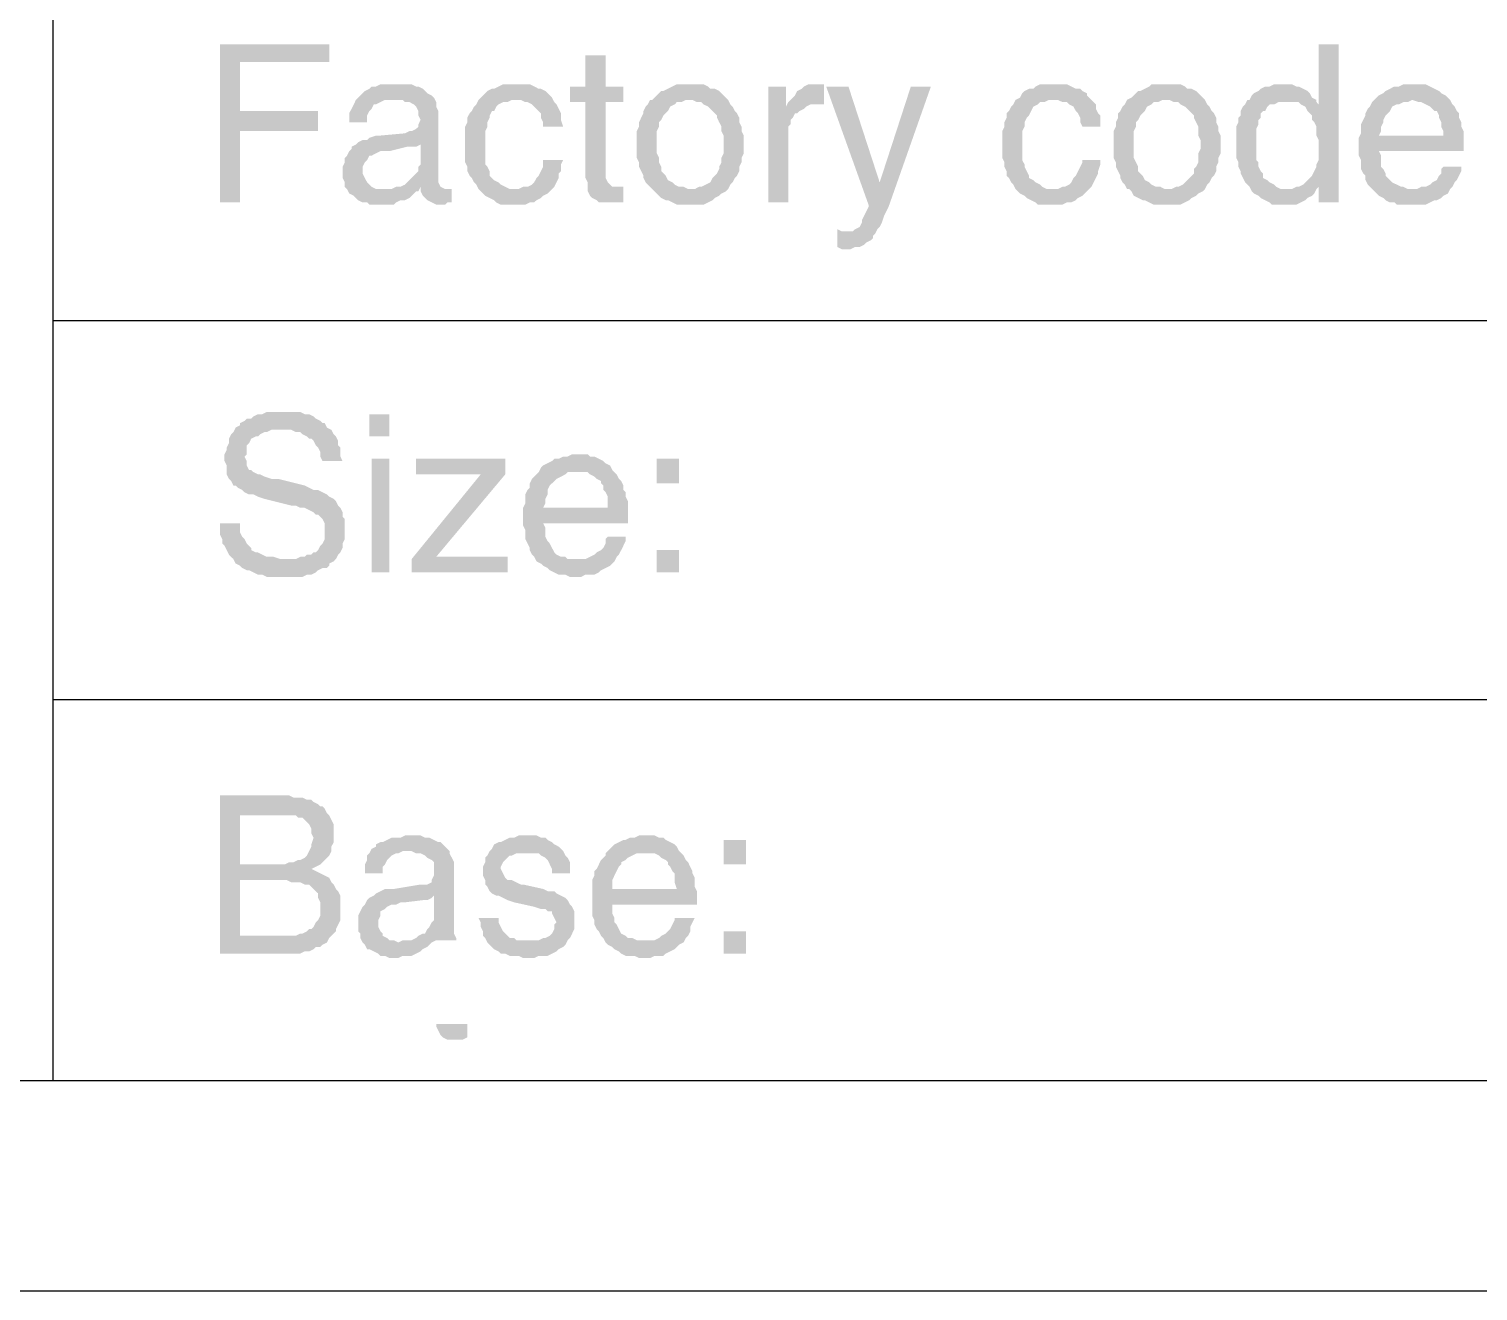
# Model space of a CAD drawing. Header units: inches. Extents: x 3613 to 8393, y -2205 to -794.
# Drawn here: x 4559.93 to 4589.27, y -1525.35 to -1499.8 of the extents above; entities that cross this region are included whole.
import ezdxf

# ---------------------------------------------------------------- set-up
doc = ezdxf.new("R2010")
doc.units = ezdxf.units.IN
doc.header["$MEASUREMENT"] = 0

msp = doc.modelspace()

# ---------------------------------------------------------------- hatches: boundary and pattern name
at = {"transparency": 33554559}
for points in [[(4566.006, -1500.109), (4563.795, -1500.109), (4563.795, -1503.313), (4564.201, -1503.313), (4564.201, -1501.869), (4565.781, -1501.869), (4565.781, -1501.463), (4564.201, -1501.463), (4564.201, -1500.47), (4566.006, -1500.47), (4566.006, -1500.289)], [(4586.451, -1500.109), (4586.045, -1500.109), (4586.045, -1501.328), (4585.684, -1501.328), (4585.774, -1501.373), (4585.819, -1501.463), (4585.864, -1501.508), (4585.91, -1501.553), (4585.91, -1501.643), (4585.955, -1501.689), (4586, -1501.779), (4586, -1501.959), (4586.045, -1502.05), (4586.045, -1502.456), (4586, -1502.546), (4586, -1502.591), (4585.955, -1502.681), (4585.91, -1502.772), (4585.864, -1502.817), (4585.864, -1502.817), (4585.774, -1502.907), (4585.729, -1502.952), (4585.639, -1502.997), (4586.045, -1502.997), (4586.045, -1503.313), (4586.451, -1503.313)], [(4571.603, -1500.335), (4571.196, -1500.335), (4571.196, -1500.966), (4570.881, -1500.966), (4570.881, -1501.282), (4571.196, -1501.282), (4571.196, -1502.817), (4571.242, -1502.907), (4571.242, -1503.088), (4571.287, -1503.178), (4571.332, -1503.223), (4571.332, -1503.223), (4571.422, -1503.268), (4571.467, -1503.313), (4571.964, -1503.313), (4571.964, -1502.997), (4571.738, -1502.997), (4571.693, -1502.952), (4571.648, -1502.907), (4571.603, -1502.817), (4571.603, -1501.282), (4571.964, -1501.282), (4571.964, -1500.966), (4571.603, -1500.966)], [(4567.36, -1500.921), (4567.044, -1500.921), (4566.954, -1500.966), (4566.864, -1500.966), (4566.819, -1501.012), (4566.728, -1501.057), (4566.683, -1501.102), (4566.638, -1501.147), (4566.593, -1501.192), (4566.548, -1501.237), (4566.503, -1501.328), (4566.458, -1501.418), (4566.412, -1501.508), (4566.412, -1501.689), (4566.774, -1501.689), (4566.774, -1501.553), (4566.819, -1501.463), (4566.864, -1501.418), (4566.909, -1501.328), (4566.954, -1501.328), (4567.044, -1501.282), (4567.135, -1501.237), (4567.315, -1501.237), (4568.127, -1501.192), (4568.082, -1501.147), (4567.992, -1501.102), (4567.947, -1501.057), (4567.902, -1501.012), (4567.812, -1500.966), (4567.766, -1500.966), (4567.676, -1500.921), (4567.45, -1500.921)], [(4569.797, -1500.921), (4569.527, -1500.921), (4569.436, -1500.966), (4569.346, -1501.012), (4569.301, -1501.012), (4569.211, -1501.057), (4569.166, -1501.102), (4569.075, -1501.192), (4569.03, -1501.237), (4569.888, -1501.237), (4569.978, -1501.282), (4570.023, -1501.282), (4570.113, -1501.328), (4570.158, -1501.373), (4570.249, -1501.463), (4570.294, -1501.508), (4570.294, -1501.598), (4570.339, -1501.689), (4570.339, -1501.779), (4570.745, -1501.779), (4570.7, -1501.643), (4570.7, -1501.508), (4570.655, -1501.418), (4570.61, -1501.328), (4570.565, -1501.282), (4570.519, -1501.192), (4570.474, -1501.147), (4570.429, -1501.102), (4570.384, -1501.057), (4570.294, -1501.012), (4570.249, -1501.012), (4570.158, -1500.966), (4570.068, -1500.921), (4569.888, -1500.921)], [(4573.318, -1500.921), (4573.047, -1500.921), (4572.957, -1500.966), (4572.866, -1501.012), (4572.776, -1501.057), (4572.731, -1501.057), (4572.641, -1501.147), (4572.596, -1501.192), (4572.55, -1501.237), (4572.505, -1501.237), (4572.46, -1501.328), (4572.415, -1501.373), (4572.37, -1501.463), (4572.37, -1501.508), (4572.325, -1501.598), (4572.28, -1501.689), (4572.28, -1501.779), (4572.235, -1501.869), (4572.235, -1502.14), (4572.235, -1502.411), (4572.28, -1502.501), (4572.28, -1502.591), (4572.325, -1502.681), (4572.37, -1502.772), (4572.37, -1502.817), (4572.415, -1502.907), (4572.46, -1502.952), (4572.55, -1503.043), (4573.318, -1503.043), (4573.273, -1503.043), (4573.182, -1502.997), (4573.092, -1502.997), (4573.002, -1502.952), (4572.957, -1502.907), (4572.866, -1502.862), (4572.821, -1502.772), (4572.776, -1502.727), (4572.731, -1502.681), (4572.731, -1502.591), (4572.686, -1502.501), (4572.686, -1502.411), (4572.641, -1502.32), (4572.641, -1501.869), (4572.686, -1501.779), (4572.686, -1501.689), (4572.731, -1501.643), (4572.776, -1501.553), (4572.821, -1501.508), (4572.866, -1501.463), (4572.911, -1501.373), (4573.002, -1501.328), (4573.047, -1501.282), (4573.137, -1501.282), (4573.227, -1501.237), (4574.085, -1501.237), (4574.04, -1501.192), (4573.95, -1501.102), (4573.904, -1501.057), (4573.814, -1501.012), (4573.724, -1501.012), (4573.679, -1500.966), (4573.588, -1500.921), (4573.408, -1500.921)], [(4575.258, -1500.966), (4574.897, -1500.966), (4574.897, -1503.313), (4575.303, -1503.313), (4575.303, -1501.779), (4575.349, -1501.734), (4575.349, -1501.643), (4575.394, -1501.598), (4575.439, -1501.508), (4575.484, -1501.508), (4575.529, -1501.463), (4575.619, -1501.418), (4575.258, -1501.373)], [(4575.935, -1500.921), (4575.71, -1500.921), (4575.619, -1500.966), (4575.574, -1501.012), (4575.484, -1501.057), (4575.439, -1501.147), (4575.394, -1501.192), (4575.349, -1501.237), (4575.303, -1501.282), (4575.935, -1501.328), (4576.026, -1501.328), (4576.026, -1500.921), (4576.026, -1500.921)], [(4576.522, -1500.966), (4576.071, -1500.966), (4576.928, -1503.358), (4577.154, -1502.907)], [(4578.192, -1500.966), (4577.786, -1500.966), (4577.154, -1502.907), (4576.928, -1503.358), (4576.928, -1503.404), (4576.928, -1503.404), (4576.883, -1503.494), (4576.838, -1503.584), (4576.793, -1503.674), (4576.793, -1503.72), (4576.748, -1503.81), (4576.657, -1503.855), (4576.612, -1503.9), (4576.522, -1503.9), (4577.064, -1503.945), (4577.109, -1503.855), (4577.154, -1503.81), (4577.199, -1503.72), (4577.244, -1503.584), (4577.289, -1503.494), (4577.334, -1503.404)], [(4580.674, -1500.921), (4580.403, -1500.921), (4580.313, -1500.966), (4580.268, -1501.012), (4580.178, -1501.012), (4580.088, -1501.057), (4580.042, -1501.102), (4579.997, -1501.192), (4579.907, -1501.237), (4580.764, -1501.237), (4580.855, -1501.282), (4580.945, -1501.282), (4580.99, -1501.328), (4581.08, -1501.373), (4581.126, -1501.463), (4581.171, -1501.508), (4581.216, -1501.598), (4581.216, -1501.689), (4581.261, -1501.779), (4581.622, -1501.779), (4581.622, -1501.553), (4581.577, -1501.508), (4581.532, -1501.418), (4581.532, -1501.328), (4581.487, -1501.282), (4581.396, -1501.192), (4581.351, -1501.147), (4581.351, -1501.102), (4581.261, -1501.057), (4581.216, -1501.012), (4581.126, -1501.012), (4581.035, -1500.966), (4580.945, -1500.921), (4580.764, -1500.921)], [(4582.976, -1500.921), (4582.66, -1500.921), (4582.615, -1500.966), (4582.525, -1501.012), (4582.434, -1501.057), (4582.389, -1501.057), (4582.299, -1501.147), (4582.254, -1501.192), (4582.164, -1501.237), (4582.164, -1501.237), (4582.118, -1501.328), (4582.073, -1501.373), (4582.028, -1501.463), (4581.983, -1501.508), (4581.983, -1501.598), (4581.938, -1501.689), (4581.938, -1501.779), (4581.893, -1501.869), (4581.893, -1502.14), (4581.893, -1502.411), (4581.938, -1502.501), (4581.938, -1502.591), (4581.983, -1502.681), (4582.028, -1502.772), (4582.028, -1502.817), (4582.073, -1502.907), (4582.118, -1502.952), (4582.164, -1503.043), (4582.976, -1503.043), (4582.931, -1503.043), (4582.841, -1502.997), (4582.75, -1502.997), (4582.66, -1502.952), (4582.615, -1502.907), (4582.525, -1502.862), (4582.48, -1502.772), (4582.434, -1502.727), (4582.389, -1502.681), (4582.389, -1502.591), (4582.344, -1502.501), (4582.299, -1502.411), (4582.299, -1501.869), (4582.344, -1501.779), (4582.344, -1501.689), (4582.389, -1501.643), (4582.434, -1501.553), (4582.48, -1501.508), (4582.525, -1501.463), (4582.57, -1501.373), (4582.66, -1501.328), (4582.705, -1501.282), (4582.795, -1501.282), (4582.886, -1501.237), (4583.743, -1501.237), (4583.698, -1501.192), (4583.608, -1501.102), (4583.563, -1501.057), (4583.472, -1501.012), (4583.382, -1501.012), (4583.337, -1500.966), (4583.247, -1500.921), (4583.066, -1500.921)], [(4585.323, -1500.921), (4585.142, -1500.921), (4585.052, -1500.966), (4584.962, -1500.966), (4584.872, -1501.012), (4584.826, -1501.057), (4584.736, -1501.102), (4584.691, -1501.147), (4584.646, -1501.237), (4584.601, -1501.237), (4585.413, -1501.282), (4585.639, -1501.282), (4585.684, -1501.328), (4586.045, -1501.328), (4586, -1501.282), (4586, -1501.237), (4585.91, -1501.192), (4585.864, -1501.102), (4585.819, -1501.057), (4585.729, -1501.012), (4585.639, -1500.966), (4585.594, -1500.966), (4585.503, -1500.921), (4585.413, -1500.921)], [(4587.986, -1500.921), (4587.76, -1500.921), (4587.67, -1500.966), (4587.579, -1500.966), (4587.489, -1501.012), (4587.399, -1501.057), (4587.354, -1501.102), (4587.264, -1501.147), (4587.218, -1501.192), (4587.173, -1501.237), (4587.941, -1501.237), (4588.076, -1501.282), (4588.121, -1501.282), (4588.211, -1501.328), (4588.302, -1501.373), (4588.347, -1501.418), (4588.392, -1501.463), (4588.437, -1501.463), (4588.482, -1501.553), (4588.482, -1501.598), (4588.527, -1501.689), (4588.527, -1501.779), (4588.572, -1501.869), (4588.572, -1501.959), (4587.264, -1501.959), (4586.857, -1502.005), (4586.857, -1502.366), (4586.902, -1502.456), (4586.902, -1502.636), (4586.948, -1502.727), (4586.993, -1502.772), (4586.993, -1502.862), (4587.038, -1502.952), (4587.083, -1502.997), (4587.128, -1503.043), (4587.941, -1503.043), (4587.85, -1503.043), (4587.76, -1502.997), (4587.715, -1502.997), (4587.625, -1502.952), (4587.534, -1502.907), (4587.489, -1502.862), (4587.444, -1502.817), (4587.399, -1502.772), (4587.399, -1502.727), (4587.354, -1502.636), (4587.309, -1502.591), (4587.309, -1502.366), (4587.264, -1502.275), (4588.979, -1502.275), (4588.979, -1501.869), (4588.933, -1501.779), (4588.933, -1501.689), (4588.888, -1501.598), (4588.888, -1501.508), (4588.843, -1501.463), (4588.798, -1501.373), (4588.753, -1501.328), (4588.708, -1501.237), (4588.663, -1501.192), (4588.617, -1501.147), (4588.527, -1501.102), (4588.482, -1501.057), (4588.392, -1501.012), (4588.302, -1500.966), (4588.211, -1500.921), (4588.076, -1500.921)], [(4568.127, -1501.192), (4567.315, -1501.237), (4567.496, -1501.237), (4567.541, -1501.282), (4567.631, -1501.282), (4567.721, -1501.328), (4567.766, -1501.373), (4567.812, -1501.463), (4567.812, -1501.553), (4567.857, -1501.643), (4567.857, -1501.643), (4567.812, -1501.734), (4567.812, -1501.779), (4567.766, -1501.824), (4567.676, -1501.869), (4567.631, -1501.869), (4567.541, -1501.914), (4567.044, -1501.959), (4566.954, -1501.959), (4566.819, -1502.005), (4566.774, -1502.05), (4566.683, -1502.05), (4566.593, -1502.095), (4567.857, -1502.14), (4567.857, -1502.546), (4567.857, -1502.546), (4567.812, -1502.591), (4567.812, -1502.681), (4567.766, -1502.727), (4567.676, -1502.817), (4567.631, -1502.862), (4567.586, -1502.907), (4567.541, -1502.952), (4567.45, -1502.997), (4567.36, -1502.997), (4567.27, -1503.043), (4566.367, -1503.043), (4566.412, -1503.133), (4566.503, -1503.178), (4566.548, -1503.223), (4566.593, -1503.268), (4566.683, -1503.313), (4566.774, -1503.313), (4566.819, -1503.358), (4567.315, -1503.358), (4567.36, -1503.313), (4567.45, -1503.268), (4567.541, -1503.268), (4567.631, -1503.223), (4567.676, -1503.178), (4567.766, -1503.088), (4567.812, -1503.088), (4567.857, -1502.997), (4568.263, -1502.997), (4568.218, -1502.907), (4568.218, -1501.463), (4568.173, -1501.373), (4568.173, -1501.282)], [(4569.03, -1501.237), (4568.985, -1501.328), (4568.94, -1501.373), (4568.895, -1501.463), (4568.85, -1501.508), (4568.804, -1501.598), (4568.804, -1501.689), (4568.759, -1501.779), (4568.759, -1502.501), (4568.804, -1502.591), (4568.804, -1502.681), (4568.85, -1502.772), (4568.895, -1502.817), (4568.94, -1502.907), (4568.985, -1502.952), (4569.03, -1503.043), (4569.752, -1503.043), (4569.662, -1503.043), (4569.572, -1502.997), (4569.481, -1502.952), (4569.436, -1502.907), (4569.346, -1502.862), (4569.301, -1502.817), (4569.256, -1502.772), (4569.256, -1502.681), (4569.211, -1502.591), (4569.166, -1502.546), (4569.166, -1501.869), (4569.211, -1501.779), (4569.211, -1501.689), (4569.256, -1501.598), (4569.256, -1501.553), (4569.301, -1501.463), (4569.346, -1501.463), (4569.391, -1501.373), (4569.436, -1501.328), (4569.527, -1501.282), (4569.617, -1501.282), (4569.707, -1501.237), (4569.797, -1501.237)], [(4574.085, -1501.237), (4573.318, -1501.237), (4573.363, -1501.237), (4573.453, -1501.282), (4573.543, -1501.282), (4573.588, -1501.328), (4573.679, -1501.373), (4573.724, -1501.418), (4573.814, -1501.508), (4573.859, -1501.553), (4573.859, -1501.598), (4573.904, -1501.689), (4573.95, -1501.779), (4573.95, -1501.869), (4573.995, -1501.959), (4573.995, -1502.32), (4573.95, -1502.411), (4573.95, -1502.501), (4573.904, -1502.591), (4573.904, -1502.636), (4573.859, -1502.727), (4573.814, -1502.772), (4573.769, -1502.817), (4573.724, -1502.907), (4573.634, -1502.952), (4573.543, -1502.997), (4573.498, -1502.997), (4573.408, -1503.043), (4572.55, -1503.043), (4572.596, -1503.088), (4572.686, -1503.178), (4572.731, -1503.223), (4572.821, -1503.268), (4572.866, -1503.268), (4572.957, -1503.313), (4573.047, -1503.358), (4573.588, -1503.358), (4573.679, -1503.313), (4573.769, -1503.268), (4573.814, -1503.223), (4573.904, -1503.178), (4573.95, -1503.133), (4574.04, -1503.088), (4574.085, -1503.043), (4574.085, -1503.043), (4574.13, -1502.952), (4574.175, -1502.907), (4574.22, -1502.817), (4574.265, -1502.772), (4574.311, -1502.681), (4574.311, -1502.591), (4574.356, -1502.501), (4574.356, -1502.411), (4574.401, -1502.32), (4574.401, -1502.14), (4574.401, -1501.959), (4574.356, -1501.869), (4574.356, -1501.779), (4574.311, -1501.689), (4574.311, -1501.598), (4574.265, -1501.508), (4574.22, -1501.463), (4574.175, -1501.373), (4574.13, -1501.328)], [(4575.303, -1501.282), (4575.258, -1501.373), (4575.619, -1501.418), (4575.665, -1501.373), (4575.755, -1501.328), (4575.935, -1501.328)], [(4579.907, -1501.237), (4579.862, -1501.328), (4579.817, -1501.373), (4579.772, -1501.463), (4579.726, -1501.508), (4579.726, -1501.598), (4579.681, -1501.689), (4579.681, -1501.779), (4579.636, -1501.869), (4579.636, -1502.411), (4579.681, -1502.501), (4579.681, -1502.591), (4579.726, -1502.681), (4579.726, -1502.772), (4579.772, -1502.817), (4579.817, -1502.907), (4579.862, -1502.952), (4579.907, -1503.043), (4580.674, -1503.043), (4580.539, -1503.043), (4580.449, -1502.997), (4580.403, -1502.952), (4580.313, -1502.907), (4580.268, -1502.862), (4580.178, -1502.817), (4580.178, -1502.772), (4580.133, -1502.681), (4580.088, -1502.591), (4580.088, -1502.546), (4580.042, -1502.456), (4580.042, -1501.869), (4580.088, -1501.779), (4580.088, -1501.689), (4580.133, -1501.598), (4580.178, -1501.553), (4580.223, -1501.463), (4580.223, -1501.463), (4580.268, -1501.373), (4580.358, -1501.328), (4580.403, -1501.282), (4580.494, -1501.282), (4580.584, -1501.237), (4580.674, -1501.237)], [(4583.743, -1501.237), (4582.976, -1501.237), (4583.021, -1501.237), (4583.111, -1501.282), (4583.202, -1501.282), (4583.247, -1501.328), (4583.337, -1501.373), (4583.382, -1501.418), (4583.472, -1501.508), (4583.518, -1501.553), (4583.518, -1501.598), (4583.563, -1501.689), (4583.608, -1501.779), (4583.608, -1501.959), (4583.653, -1502.05), (4583.653, -1502.23), (4583.608, -1502.32), (4583.608, -1502.501), (4583.563, -1502.591), (4583.518, -1502.636), (4583.518, -1502.727), (4583.472, -1502.772), (4583.427, -1502.817), (4583.337, -1502.907), (4583.292, -1502.952), (4583.202, -1502.997), (4583.156, -1502.997), (4583.066, -1503.043), (4582.209, -1503.043), (4582.254, -1503.088), (4582.299, -1503.178), (4582.389, -1503.223), (4582.48, -1503.268), (4582.525, -1503.268), (4582.615, -1503.313), (4582.705, -1503.358), (4583.247, -1503.358), (4583.337, -1503.313), (4583.427, -1503.268), (4583.472, -1503.223), (4583.563, -1503.178), (4583.608, -1503.133), (4583.698, -1503.088), (4583.743, -1503.043), (4583.743, -1503.043), (4583.788, -1502.952), (4583.833, -1502.907), (4583.879, -1502.817), (4583.924, -1502.772), (4583.969, -1502.681), (4583.969, -1502.591), (4584.014, -1502.501), (4584.014, -1502.411), (4584.059, -1502.32), (4584.059, -1502.14), (4584.059, -1501.959), (4584.014, -1501.869), (4584.014, -1501.779), (4583.969, -1501.689), (4583.969, -1501.598), (4583.924, -1501.508), (4583.879, -1501.463), (4583.833, -1501.373), (4583.788, -1501.328)], [(4584.601, -1501.237), (4584.556, -1501.328), (4584.51, -1501.373), (4584.465, -1501.463), (4584.465, -1501.553), (4584.42, -1501.598), (4584.42, -1501.689), (4584.375, -1501.779), (4584.375, -1502.411), (4584.42, -1502.501), (4584.42, -1502.591), (4584.465, -1502.681), (4584.465, -1502.727), (4584.51, -1502.817), (4584.556, -1502.907), (4584.601, -1502.952), (4584.646, -1502.997), (4584.691, -1503.088), (4584.736, -1503.133), (4584.826, -1503.178), (4584.872, -1503.223), (4584.962, -1503.268), (4585.052, -1503.313), (4585.097, -1503.358), (4585.594, -1503.358), (4585.684, -1503.313), (4585.774, -1503.268), (4585.819, -1503.223), (4585.91, -1503.178), (4585.955, -1503.133), (4586, -1503.043), (4585.278, -1503.043), (4585.187, -1502.997), (4585.142, -1502.952), (4585.052, -1502.907), (4585.007, -1502.862), (4584.917, -1502.817), (4584.917, -1502.727), (4584.872, -1502.681), (4584.826, -1502.591), (4584.826, -1502.501), (4584.781, -1502.456), (4584.781, -1501.824), (4584.826, -1501.734), (4584.826, -1501.643), (4584.872, -1501.598), (4584.872, -1501.508), (4584.917, -1501.463), (4584.962, -1501.463), (4585.007, -1501.373), (4585.052, -1501.328), (4585.142, -1501.328), (4585.233, -1501.282), (4585.413, -1501.282)], [(4587.173, -1501.237), (4587.128, -1501.282), (4587.083, -1501.373), (4587.038, -1501.418), (4586.993, -1501.508), (4586.993, -1501.553), (4586.948, -1501.643), (4586.902, -1501.734), (4586.902, -1501.914), (4586.857, -1502.005), (4587.264, -1501.959), (4587.309, -1501.869), (4587.309, -1501.779), (4587.354, -1501.689), (4587.354, -1501.643), (4587.399, -1501.553), (4587.444, -1501.508), (4587.489, -1501.463), (4587.534, -1501.373), (4587.625, -1501.328), (4587.67, -1501.328), (4587.76, -1501.282), (4587.85, -1501.282), (4587.941, -1501.237)], [(4566.593, -1502.095), (4566.548, -1502.14), (4566.458, -1502.185), (4566.458, -1502.23), (4566.412, -1502.275), (4566.367, -1502.366), (4566.322, -1502.411), (4566.322, -1502.501), (4566.277, -1502.591), (4566.277, -1502.817), (4566.322, -1502.907), (4566.322, -1502.997), (4566.367, -1503.043), (4567.089, -1503.043), (4566.954, -1503.043), (4566.864, -1502.997), (4566.819, -1502.952), (4566.774, -1502.907), (4566.728, -1502.817), (4566.683, -1502.727), (4566.683, -1502.591), (4566.728, -1502.501), (4566.774, -1502.456), (4566.819, -1502.366), (4566.864, -1502.366), (4566.954, -1502.32), (4567.044, -1502.275), (4567.225, -1502.275), (4567.586, -1502.185), (4567.766, -1502.185), (4567.857, -1502.14)], [(4570.745, -1502.456), (4570.339, -1502.456), (4570.339, -1502.591), (4570.294, -1502.681), (4570.249, -1502.772), (4570.204, -1502.817), (4570.158, -1502.907), (4570.113, -1502.952), (4570.023, -1502.997), (4569.933, -1502.997), (4569.843, -1503.043), (4569.03, -1503.043), (4569.075, -1503.088), (4569.12, -1503.133), (4569.166, -1503.178), (4569.256, -1503.223), (4569.346, -1503.268), (4569.391, -1503.313), (4569.481, -1503.358), (4569.978, -1503.358), (4570.068, -1503.313), (4570.158, -1503.313), (4570.204, -1503.268), (4570.294, -1503.223), (4570.339, -1503.178), (4570.429, -1503.133), (4570.474, -1503.088), (4570.519, -1503.043), (4570.565, -1502.997), (4570.61, -1502.907), (4570.655, -1502.817), (4570.655, -1502.727), (4570.7, -1502.681), (4570.7, -1502.546)], [(4581.622, -1502.456), (4581.261, -1502.456), (4581.261, -1502.501), (4581.216, -1502.591), (4581.171, -1502.681), (4581.126, -1502.772), (4581.08, -1502.817), (4581.035, -1502.907), (4580.99, -1502.952), (4580.9, -1502.997), (4580.855, -1502.997), (4580.764, -1503.043), (4579.907, -1503.043), (4579.952, -1503.088), (4579.997, -1503.133), (4580.088, -1503.178), (4580.133, -1503.223), (4580.223, -1503.268), (4580.313, -1503.313), (4580.358, -1503.358), (4580.855, -1503.358), (4580.945, -1503.313), (4581.035, -1503.313), (4581.126, -1503.268), (4581.171, -1503.223), (4581.261, -1503.178), (4581.306, -1503.133), (4581.351, -1503.088), (4581.396, -1503.043), (4581.441, -1502.997), (4581.487, -1502.907), (4581.532, -1502.817), (4581.577, -1502.727), (4581.577, -1502.681), (4581.622, -1502.546)], [(4588.933, -1502.591), (4588.572, -1502.591), (4588.527, -1502.636), (4588.527, -1502.727), (4588.482, -1502.772), (4588.437, -1502.862), (4588.347, -1502.907), (4588.302, -1502.952), (4588.211, -1502.997), (4588.121, -1502.997), (4588.031, -1503.043), (4587.128, -1503.043), (4587.218, -1503.133), (4587.264, -1503.178), (4587.354, -1503.223), (4587.399, -1503.268), (4587.489, -1503.313), (4587.579, -1503.313), (4587.625, -1503.358), (4588.211, -1503.358), (4588.302, -1503.313), (4588.392, -1503.268), (4588.437, -1503.268), (4588.527, -1503.223), (4588.572, -1503.178), (4588.663, -1503.133), (4588.708, -1503.043), (4588.753, -1502.997), (4588.798, -1502.907), (4588.843, -1502.862), (4588.888, -1502.772), (4588.933, -1502.681)], [(4568.263, -1502.997), (4567.857, -1502.997), (4567.857, -1503.088), (4568.353, -1503.043), (4568.353, -1503.043)], [(4568.489, -1503.043), (4568.353, -1503.043), (4567.857, -1503.088), (4567.902, -1503.178), (4567.947, -1503.223), (4567.947, -1503.223), (4567.992, -1503.268), (4568.082, -1503.313), (4568.173, -1503.358), (4568.353, -1503.358), (4568.398, -1503.313), (4568.489, -1503.313)], [(4585.639, -1502.997), (4585.594, -1502.997), (4585.503, -1503.043), (4585.413, -1503.043), (4586, -1503.043), (4586.045, -1502.997)], [(4576.296, -1503.855), (4576.296, -1504.216), (4576.296, -1504.216), (4576.387, -1504.261), (4576.567, -1504.261), (4576.657, -1504.216), (4576.748, -1504.216), (4576.838, -1504.171), (4576.883, -1504.126), (4576.973, -1504.081), (4577.019, -1504.035), (4577.019, -1503.99), (4577.064, -1503.945), (4576.522, -1503.9), (4576.387, -1503.9)], [(4565.058, -1507.556), (4564.743, -1507.556), (4564.652, -1507.601), (4564.562, -1507.601), (4564.472, -1507.646), (4564.427, -1507.691), (4564.336, -1507.691), (4564.291, -1507.736), (4564.201, -1507.781), (4564.201, -1507.827), (4564.111, -1507.872), (4565.058, -1507.917), (4565.239, -1507.917), (4565.329, -1507.962), (4565.42, -1507.962), (4565.465, -1508.007), (4565.555, -1508.052), (4565.6, -1508.097), (4565.645, -1508.097), (4565.69, -1508.142), (4565.735, -1508.233), (4565.781, -1508.278), (4565.826, -1508.368), (4565.826, -1508.458), (4565.871, -1508.549), (4566.277, -1508.549), (4566.232, -1508.458), (4566.232, -1508.278), (4566.187, -1508.233), (4566.187, -1508.142), (4566.142, -1508.052), (4566.097, -1508.007), (4566.051, -1507.917), (4565.961, -1507.872), (4565.916, -1507.781), (4565.871, -1507.781), (4565.826, -1507.736), (4565.735, -1507.691), (4565.69, -1507.646), (4565.6, -1507.601), (4565.51, -1507.601), (4565.42, -1507.556), (4565.149, -1507.556)], [(4567.225, -1508.052), (4567.225, -1507.601), (4566.819, -1507.601), (4566.819, -1508.052)], [(4564.111, -1507.872), (4564.066, -1507.962), (4564.02, -1508.007), (4563.975, -1508.097), (4563.975, -1508.188), (4563.93, -1508.278), (4563.93, -1508.323), (4563.885, -1508.413), (4563.885, -1508.549), (4563.885, -1508.549), (4563.93, -1508.639), (4563.93, -1508.819), (4563.975, -1508.91), (4564.02, -1508.955), (4564.066, -1509.045), (4564.111, -1509.045), (4564.156, -1509.09), (4564.246, -1509.135), (4564.291, -1509.181), (4564.382, -1509.226), (4564.472, -1509.226), (4564.562, -1509.271), (4564.697, -1509.316), (4565.239, -1509.451), (4565.329, -1509.451), (4565.42, -1509.496), (4565.51, -1509.496), (4565.6, -1509.542), (4565.69, -1509.587), (4565.735, -1509.632), (4565.781, -1509.632), (4565.826, -1509.677), (4565.871, -1509.722), (4565.916, -1509.812), (4565.916, -1510.128), (4565.871, -1510.219), (4565.826, -1510.264), (4565.781, -1510.354), (4565.735, -1510.399), (4565.69, -1510.399), (4565.645, -1510.444), (4565.555, -1510.444), (4565.51, -1510.489), (4565.42, -1510.489), (4565.329, -1510.534), (4564.066, -1510.534), (4564.111, -1510.625), (4564.201, -1510.67), (4564.246, -1510.715), (4564.336, -1510.76), (4564.382, -1510.76), (4564.472, -1510.805), (4564.562, -1510.85), (4564.652, -1510.85), (4564.743, -1510.896), (4565.465, -1510.896), (4565.555, -1510.85), (4565.645, -1510.85), (4565.735, -1510.805), (4565.781, -1510.76), (4565.871, -1510.715), (4565.961, -1510.715), (4566.006, -1510.67), (4566.006, -1510.625), (4566.097, -1510.58), (4566.142, -1510.534), (4566.187, -1510.444), (4566.232, -1510.399), (4566.277, -1510.309), (4566.277, -1510.219), (4566.322, -1510.128), (4566.322, -1509.948), (4566.322, -1509.722), (4566.277, -1509.677), (4566.277, -1509.587), (4566.232, -1509.496), (4566.187, -1509.451), (4566.142, -1509.361), (4566.142, -1509.361), (4566.097, -1509.316), (4566.006, -1509.271), (4565.961, -1509.226), (4565.871, -1509.181), (4565.781, -1509.135), (4565.69, -1509.135), (4565.6, -1509.09), (4565.51, -1509.045), (4564.968, -1508.91), (4564.833, -1508.91), (4564.697, -1508.865), (4564.607, -1508.819), (4564.562, -1508.819), (4564.472, -1508.774), (4564.427, -1508.729), (4564.382, -1508.729), (4564.336, -1508.639), (4564.336, -1508.549), (4564.291, -1508.458), (4564.336, -1508.413), (4564.336, -1508.233), (4564.382, -1508.188), (4564.427, -1508.097), (4564.517, -1508.052), (4564.562, -1508.052), (4564.607, -1508.007), (4564.697, -1507.962), (4564.743, -1507.962), (4564.833, -1507.917), (4565.058, -1507.917)], [(4567.225, -1510.805), (4567.225, -1508.504), (4566.864, -1508.504), (4566.864, -1510.805)], [(4569.572, -1508.504), (4567.766, -1508.504), (4567.766, -1508.819), (4569.075, -1508.819), (4567.676, -1510.534), (4567.676, -1510.805), (4569.617, -1510.805), (4569.617, -1510.489), (4568.173, -1510.489), (4569.572, -1508.819), (4569.572, -1508.639)], [(4571.061, -1508.413), (4570.926, -1508.413), (4570.835, -1508.458), (4570.745, -1508.458), (4570.655, -1508.504), (4570.565, -1508.504), (4570.519, -1508.549), (4570.429, -1508.594), (4570.339, -1508.639), (4570.294, -1508.684), (4570.249, -1508.774), (4571.242, -1508.774), (4571.287, -1508.819), (4571.377, -1508.865), (4571.422, -1508.91), (4571.512, -1508.955), (4571.512, -1509), (4571.558, -1509.045), (4571.558, -1509.135), (4571.603, -1509.181), (4571.648, -1509.271), (4571.648, -1509.496), (4569.933, -1509.496), (4569.933, -1509.858), (4569.978, -1509.948), (4569.978, -1510.128), (4570.023, -1510.219), (4570.068, -1510.309), (4570.068, -1510.354), (4570.113, -1510.444), (4570.158, -1510.489), (4570.204, -1510.58), (4571.016, -1510.534), (4570.835, -1510.534), (4570.79, -1510.489), (4570.7, -1510.489), (4570.61, -1510.444), (4570.565, -1510.399), (4570.519, -1510.309), (4570.519, -1510.309), (4570.474, -1510.219), (4570.429, -1510.173), (4570.384, -1510.083), (4570.384, -1509.903), (4570.339, -1509.812), (4572.054, -1509.812), (4572.054, -1509.361), (4572.009, -1509.271), (4572.009, -1509.181), (4571.964, -1509.135), (4571.964, -1509.045), (4571.919, -1508.955), (4571.873, -1508.91), (4571.828, -1508.819), (4571.783, -1508.774), (4571.738, -1508.729), (4571.693, -1508.639), (4571.603, -1508.594), (4571.558, -1508.549), (4571.467, -1508.504), (4571.377, -1508.458), (4571.287, -1508.458), (4571.242, -1508.413), (4571.151, -1508.413)], [(4573.092, -1509), (4573.092, -1508.504), (4572.641, -1508.504), (4572.641, -1509)], [(4570.249, -1508.774), (4570.204, -1508.819), (4570.158, -1508.865), (4570.113, -1508.91), (4570.068, -1509), (4570.068, -1509.09), (4570.023, -1509.135), (4569.978, -1509.226), (4569.978, -1509.406), (4569.933, -1509.496), (4570.339, -1509.496), (4570.384, -1509.406), (4570.384, -1509.316), (4570.429, -1509.226), (4570.429, -1509.135), (4570.474, -1509.045), (4570.519, -1509), (4570.565, -1508.955), (4570.61, -1508.91), (4570.7, -1508.865), (4570.79, -1508.819), (4570.835, -1508.774), (4571.016, -1508.774)], [(4564.201, -1509.812), (4563.795, -1509.812), (4563.795, -1510.038), (4563.84, -1510.128), (4563.84, -1510.219), (4563.885, -1510.264), (4563.93, -1510.354), (4563.975, -1510.444), (4564.02, -1510.489), (4564.066, -1510.534), (4565.104, -1510.534), (4565.013, -1510.534), (4564.878, -1510.489), (4564.743, -1510.489), (4564.652, -1510.444), (4564.562, -1510.399), (4564.517, -1510.399), (4564.427, -1510.354), (4564.427, -1510.309), (4564.382, -1510.264), (4564.336, -1510.219), (4564.291, -1510.128), (4564.246, -1510.083), (4564.201, -1509.993), (4564.201, -1509.903)], [(4572.009, -1510.083), (4571.648, -1510.083), (4571.603, -1510.128), (4571.603, -1510.219), (4571.558, -1510.309), (4571.512, -1510.354), (4571.422, -1510.399), (4571.377, -1510.444), (4571.287, -1510.489), (4571.196, -1510.534), (4571.016, -1510.534), (4570.204, -1510.58), (4570.204, -1510.58), (4570.294, -1510.625), (4570.339, -1510.67), (4570.429, -1510.715), (4570.474, -1510.76), (4570.565, -1510.805), (4570.655, -1510.85), (4570.79, -1510.85), (4570.881, -1510.896), (4571.106, -1510.896), (4571.196, -1510.85), (4571.377, -1510.85), (4571.467, -1510.805), (4571.512, -1510.76), (4571.603, -1510.715), (4571.693, -1510.67), (4571.738, -1510.625), (4571.783, -1510.58), (4571.828, -1510.489), (4571.873, -1510.444), (4571.919, -1510.354), (4571.964, -1510.264), (4572.009, -1510.173)], [(4573.092, -1510.805), (4573.092, -1510.354), (4572.641, -1510.354), (4572.641, -1510.805)], [(4565.194, -1515.319), (4563.795, -1515.319), (4563.795, -1518.523), (4565.42, -1518.523), (4565.51, -1518.478), (4565.6, -1518.478), (4565.69, -1518.433), (4565.735, -1518.387), (4565.826, -1518.387), (4565.871, -1518.342), (4565.961, -1518.297), (4565.961, -1518.297), (4566.006, -1518.207), (4564.201, -1518.162), (4564.201, -1517.034), (4565.058, -1517.034), (4566.006, -1516.988), (4565.916, -1516.943), (4565.916, -1516.943), (4565.826, -1516.898), (4565.735, -1516.853), (4565.645, -1516.808), (4565.735, -1516.763), (4565.826, -1516.718), (4564.201, -1516.718), (4564.201, -1515.725), (4565.058, -1515.725), (4565.961, -1515.68), (4565.916, -1515.589), (4565.871, -1515.544), (4565.826, -1515.544), (4565.781, -1515.499), (4565.69, -1515.454), (4565.645, -1515.409), (4565.555, -1515.409), (4565.465, -1515.364), (4565.284, -1515.364)], [(4565.961, -1515.68), (4565.058, -1515.725), (4565.329, -1515.725), (4565.374, -1515.77), (4565.465, -1515.77), (4565.51, -1515.815), (4565.555, -1515.86), (4565.6, -1515.905), (4565.645, -1515.995), (4565.645, -1516.086), (4565.69, -1516.176), (4565.69, -1516.176), (4565.645, -1516.311), (4565.645, -1516.357), (4565.6, -1516.447), (4565.555, -1516.537), (4565.51, -1516.582), (4565.51, -1516.582), (4565.42, -1516.627), (4565.374, -1516.627), (4565.284, -1516.672), (4565.194, -1516.672), (4565.104, -1516.718), (4564.201, -1516.718), (4565.826, -1516.718), (4565.916, -1516.627), (4565.961, -1516.582), (4566.006, -1516.537), (4566.051, -1516.447), (4566.051, -1516.357), (4566.097, -1516.266), (4566.097, -1516.086), (4566.097, -1515.905), (4566.051, -1515.815), (4566.006, -1515.725)], [(4567.676, -1516.131), (4567.541, -1516.131), (4567.45, -1516.176), (4567.27, -1516.176), (4567.18, -1516.221), (4567.089, -1516.266), (4567.044, -1516.266), (4566.954, -1516.311), (4566.954, -1516.357), (4566.864, -1516.402), (4566.819, -1516.492), (4566.774, -1516.537), (4566.774, -1516.627), (4566.728, -1516.718), (4566.728, -1516.898), (4567.089, -1516.898), (4567.089, -1516.763), (4567.135, -1516.718), (4567.18, -1516.627), (4567.225, -1516.582), (4567.27, -1516.537), (4567.36, -1516.492), (4567.405, -1516.492), (4567.496, -1516.447), (4568.443, -1516.447), (4568.353, -1516.357), (4568.308, -1516.311), (4568.263, -1516.266), (4568.218, -1516.266), (4568.127, -1516.221), (4568.037, -1516.176), (4567.947, -1516.176), (4567.857, -1516.131), (4567.766, -1516.131)], [(4569.978, -1516.131), (4569.843, -1516.131), (4569.752, -1516.176), (4569.662, -1516.176), (4569.572, -1516.221), (4569.481, -1516.266), (4569.436, -1516.266), (4569.346, -1516.311), (4569.301, -1516.402), (4569.256, -1516.447), (4569.211, -1516.537), (4569.166, -1516.582), (4569.166, -1516.672), (4569.12, -1516.763), (4569.12, -1516.943), (4569.166, -1517.034), (4569.166, -1517.124), (4569.211, -1517.169), (4569.256, -1517.259), (4569.301, -1517.304), (4569.391, -1517.349), (4569.436, -1517.349), (4569.527, -1517.395), (4569.617, -1517.44), (4569.752, -1517.485), (4570.158, -1517.575), (4570.158, -1517.575), (4570.294, -1517.62), (4570.384, -1517.62), (4570.429, -1517.665), (4570.519, -1517.665), (4570.519, -1517.711), (4570.565, -1517.801), (4570.61, -1517.891), (4570.565, -1517.936), (4570.565, -1518.026), (4570.519, -1518.117), (4570.474, -1518.162), (4570.384, -1518.207), (4570.339, -1518.207), (4570.249, -1518.252), (4570.068, -1518.252), (4569.211, -1518.297), (4569.256, -1518.342), (4569.301, -1518.387), (4569.346, -1518.433), (4569.436, -1518.478), (4569.481, -1518.523), (4569.572, -1518.523), (4569.662, -1518.568), (4569.843, -1518.568), (4569.933, -1518.613), (4570.158, -1518.613), (4570.249, -1518.568), (4570.429, -1518.568), (4570.519, -1518.523), (4570.61, -1518.478), (4570.655, -1518.433), (4570.745, -1518.387), (4570.745, -1518.387), (4570.79, -1518.342), (4570.835, -1518.252), (4570.881, -1518.207), (4570.926, -1518.117), (4570.971, -1518.026), (4570.971, -1517.846), (4570.971, -1517.665), (4570.926, -1517.575), (4570.881, -1517.53), (4570.835, -1517.44), (4570.835, -1517.44), (4570.79, -1517.395), (4570.7, -1517.349), (4570.61, -1517.304), (4570.565, -1517.259), (4570.429, -1517.259), (4570.339, -1517.214), (4569.933, -1517.124), (4569.888, -1517.124), (4569.797, -1517.079), (4569.707, -1517.034), (4569.617, -1517.034), (4569.572, -1516.988), (4569.572, -1516.988), (4569.527, -1516.898), (4569.481, -1516.808), (4569.481, -1516.763), (4569.527, -1516.672), (4569.572, -1516.627), (4569.617, -1516.582), (4569.662, -1516.537), (4569.707, -1516.537), (4569.797, -1516.492), (4569.978, -1516.492), (4570.745, -1516.447), (4570.7, -1516.402), (4570.655, -1516.357), (4570.565, -1516.311), (4570.519, -1516.266), (4570.429, -1516.221), (4570.384, -1516.176), (4570.294, -1516.176), (4570.204, -1516.131), (4570.113, -1516.131)], [(4572.415, -1516.131), (4572.28, -1516.131), (4572.189, -1516.176), (4572.099, -1516.176), (4572.009, -1516.221), (4571.964, -1516.221), (4571.873, -1516.266), (4571.783, -1516.311), (4571.738, -1516.357), (4571.693, -1516.402), (4571.603, -1516.492), (4572.596, -1516.492), (4572.686, -1516.537), (4572.731, -1516.582), (4572.821, -1516.627), (4572.866, -1516.672), (4572.866, -1516.718), (4572.911, -1516.763), (4572.957, -1516.853), (4573.002, -1516.898), (4573.002, -1517.079), (4573.047, -1517.214), (4571.332, -1517.214), (4571.332, -1517.756), (4571.377, -1517.846), (4571.377, -1517.936), (4571.422, -1518.026), (4571.467, -1518.072), (4571.512, -1518.162), (4571.558, -1518.207), (4571.603, -1518.297), (4572.415, -1518.252), (4572.235, -1518.252), (4572.144, -1518.207), (4572.054, -1518.207), (4572.009, -1518.162), (4571.919, -1518.117), (4571.873, -1518.026), (4571.873, -1518.026), (4571.828, -1517.936), (4571.783, -1517.891), (4571.783, -1517.801), (4571.738, -1517.711), (4571.738, -1517.53), (4573.453, -1517.53), (4573.453, -1517.259), (4573.408, -1517.169), (4573.408, -1516.988), (4573.363, -1516.898), (4573.363, -1516.853), (4573.318, -1516.763), (4573.273, -1516.672), (4573.227, -1516.627), (4573.182, -1516.537), (4573.137, -1516.492), (4573.092, -1516.447), (4573.047, -1516.357), (4573.002, -1516.311), (4572.911, -1516.266), (4572.821, -1516.221), (4572.776, -1516.176), (4572.686, -1516.176), (4572.596, -1516.131), (4572.505, -1516.131)], [(4574.446, -1516.718), (4574.446, -1516.221), (4573.995, -1516.221), (4573.995, -1516.718)], [(4568.443, -1516.447), (4567.631, -1516.447), (4567.676, -1516.447), (4567.766, -1516.492), (4567.857, -1516.492), (4567.947, -1516.537), (4567.992, -1516.582), (4568.082, -1516.627), (4568.127, -1516.672), (4568.127, -1516.943), (4568.082, -1517.034), (4568.082, -1517.079), (4567.992, -1517.124), (4567.857, -1517.124), (4567.315, -1517.214), (4567.135, -1517.214), (4567.044, -1517.259), (4566.954, -1517.304), (4566.909, -1517.349), (4568.127, -1517.349), (4568.127, -1517.756), (4568.127, -1517.846), (4568.082, -1517.891), (4568.037, -1517.981), (4567.992, -1518.026), (4567.947, -1518.117), (4567.902, -1518.117), (4567.812, -1518.162), (4567.766, -1518.207), (4567.676, -1518.252), (4567.496, -1518.252), (4567.405, -1518.297), (4566.683, -1518.297), (4566.728, -1518.342), (4566.774, -1518.433), (4566.819, -1518.433), (4566.909, -1518.478), (4566.999, -1518.523), (4567.044, -1518.568), (4567.135, -1518.568), (4567.225, -1518.613), (4567.405, -1518.613), (4567.496, -1518.568), (4567.676, -1518.568), (4567.766, -1518.523), (4567.857, -1518.478), (4567.902, -1518.433), (4567.992, -1518.387), (4568.037, -1518.342), (4568.082, -1518.297), (4568.173, -1518.252), (4568.579, -1518.252), (4568.579, -1518.207), (4568.534, -1518.117), (4568.534, -1516.672), (4568.489, -1516.582), (4568.443, -1516.492)], [(4570.745, -1516.447), (4569.978, -1516.492), (4570.249, -1516.492), (4570.294, -1516.537), (4570.384, -1516.582), (4570.384, -1516.582), (4570.429, -1516.627), (4570.474, -1516.718), (4570.519, -1516.808), (4570.519, -1516.898), (4570.881, -1516.898), (4570.881, -1516.672), (4570.835, -1516.582), (4570.79, -1516.537)], [(4571.603, -1516.492), (4571.603, -1516.537), (4571.558, -1516.582), (4571.512, -1516.627), (4571.467, -1516.718), (4571.422, -1516.808), (4571.377, -1516.853), (4571.377, -1516.943), (4571.332, -1517.034), (4571.332, -1517.214), (4571.738, -1517.214), (4571.738, -1517.034), (4571.783, -1516.943), (4571.828, -1516.853), (4571.873, -1516.763), (4571.919, -1516.718), (4571.919, -1516.672), (4572.009, -1516.627), (4572.054, -1516.582), (4572.144, -1516.537), (4572.235, -1516.492), (4572.415, -1516.492)], [(4566.006, -1516.988), (4565.058, -1517.034), (4565.149, -1517.034), (4565.239, -1517.079), (4565.42, -1517.079), (4565.51, -1517.124), (4565.6, -1517.124), (4565.645, -1517.169), (4565.645, -1517.169), (4565.735, -1517.259), (4565.781, -1517.304), (4565.781, -1517.395), (4565.826, -1517.485), (4565.826, -1517.756), (4565.781, -1517.846), (4565.735, -1517.891), (4565.69, -1517.981), (4565.645, -1518.026), (4565.6, -1518.026), (4565.555, -1518.072), (4565.465, -1518.117), (4565.42, -1518.117), (4565.329, -1518.162), (4564.201, -1518.162), (4566.006, -1518.207), (4566.051, -1518.162), (4566.142, -1518.072), (4566.142, -1518.026), (4566.187, -1517.936), (4566.232, -1517.846), (4566.232, -1517.349), (4566.187, -1517.259), (4566.142, -1517.214), (4566.097, -1517.124), (4566.051, -1517.079)], [(4566.909, -1517.349), (4566.819, -1517.395), (4566.774, -1517.44), (4566.774, -1517.44), (4566.728, -1517.53), (4566.683, -1517.575), (4566.638, -1517.665), (4566.593, -1517.756), (4566.593, -1517.936), (4566.593, -1518.072), (4566.638, -1518.117), (4566.638, -1518.207), (4566.683, -1518.297), (4567.405, -1518.297), (4567.315, -1518.252), (4567.225, -1518.252), (4567.18, -1518.207), (4567.089, -1518.162), (4567.089, -1518.117), (4567.044, -1518.072), (4566.999, -1517.981), (4566.999, -1517.846), (4567.044, -1517.756), (4567.044, -1517.665), (4567.135, -1517.62), (4567.18, -1517.575), (4567.27, -1517.53), (4567.36, -1517.53), (4567.45, -1517.485), (4567.541, -1517.485), (4567.902, -1517.44), (4567.992, -1517.44), (4568.082, -1517.395), (4568.127, -1517.349)], [(4569.436, -1517.801), (4569.03, -1517.801), (4569.075, -1517.891), (4569.075, -1517.981), (4569.12, -1518.072), (4569.12, -1518.162), (4569.166, -1518.207), (4569.211, -1518.297), (4570.068, -1518.252), (4569.797, -1518.252), (4569.752, -1518.207), (4569.662, -1518.207), (4569.617, -1518.162), (4569.572, -1518.117), (4569.527, -1518.072), (4569.481, -1517.981), (4569.436, -1517.891)], [(4573.408, -1517.801), (4573.002, -1517.801), (4573.002, -1517.846), (4572.957, -1517.936), (4572.911, -1518.026), (4572.866, -1518.072), (4572.821, -1518.117), (4572.731, -1518.162), (4572.686, -1518.207), (4572.596, -1518.252), (4572.415, -1518.252), (4571.603, -1518.297), (4571.603, -1518.297), (4571.648, -1518.342), (4571.738, -1518.387), (4571.783, -1518.433), (4571.873, -1518.478), (4571.919, -1518.523), (4572.009, -1518.568), (4572.189, -1518.568), (4572.28, -1518.613), (4572.505, -1518.613), (4572.596, -1518.568), (4572.776, -1518.568), (4572.821, -1518.523), (4572.911, -1518.478), (4573.002, -1518.433), (4573.047, -1518.387), (4573.092, -1518.342), (4573.182, -1518.297), (4573.227, -1518.207), (4573.273, -1518.162), (4573.318, -1518.072), (4573.318, -1517.981), (4573.363, -1517.891)], [(4574.446, -1518.523), (4574.446, -1518.072), (4573.995, -1518.072), (4573.995, -1518.523)], [(4568.804, -1519.949), (4568.669, -1519.949), (4568.173, -1519.994), (4568.218, -1520.084), (4568.263, -1520.174), (4568.263, -1520.174), (4568.308, -1520.219), (4568.398, -1520.264), (4568.714, -1520.264), (4568.804, -1520.219)], [(4568.579, -1519.949), (4568.173, -1519.949), (4568.173, -1519.994), (4568.669, -1519.949), (4568.669, -1519.949)]]:
    msp.add_hatch(color=256, dxfattribs=at).paths.add_polyline_path(points)

# ---------------------------------------------------------------- linework, layer by layer
msp.add_line((4547.592, -1521.095), (4956.848, -1521.095))
msp.add_lwpolyline([(4960.886, -1525.354), (4960.886, -1228.354), (4540.886, -1228.354), (4540.886, -1525.354)], close=True)
for points in [[(4560.41, -1234.354), (4560.41, -1521.095)], [(4560.41, -1505.705), (4909.48, -1505.705)], [(4560.41, -1513.378), (4856.54, -1513.378)]]:
    msp.add_lwpolyline(points)

doc.saveas('drawing.dxf')
